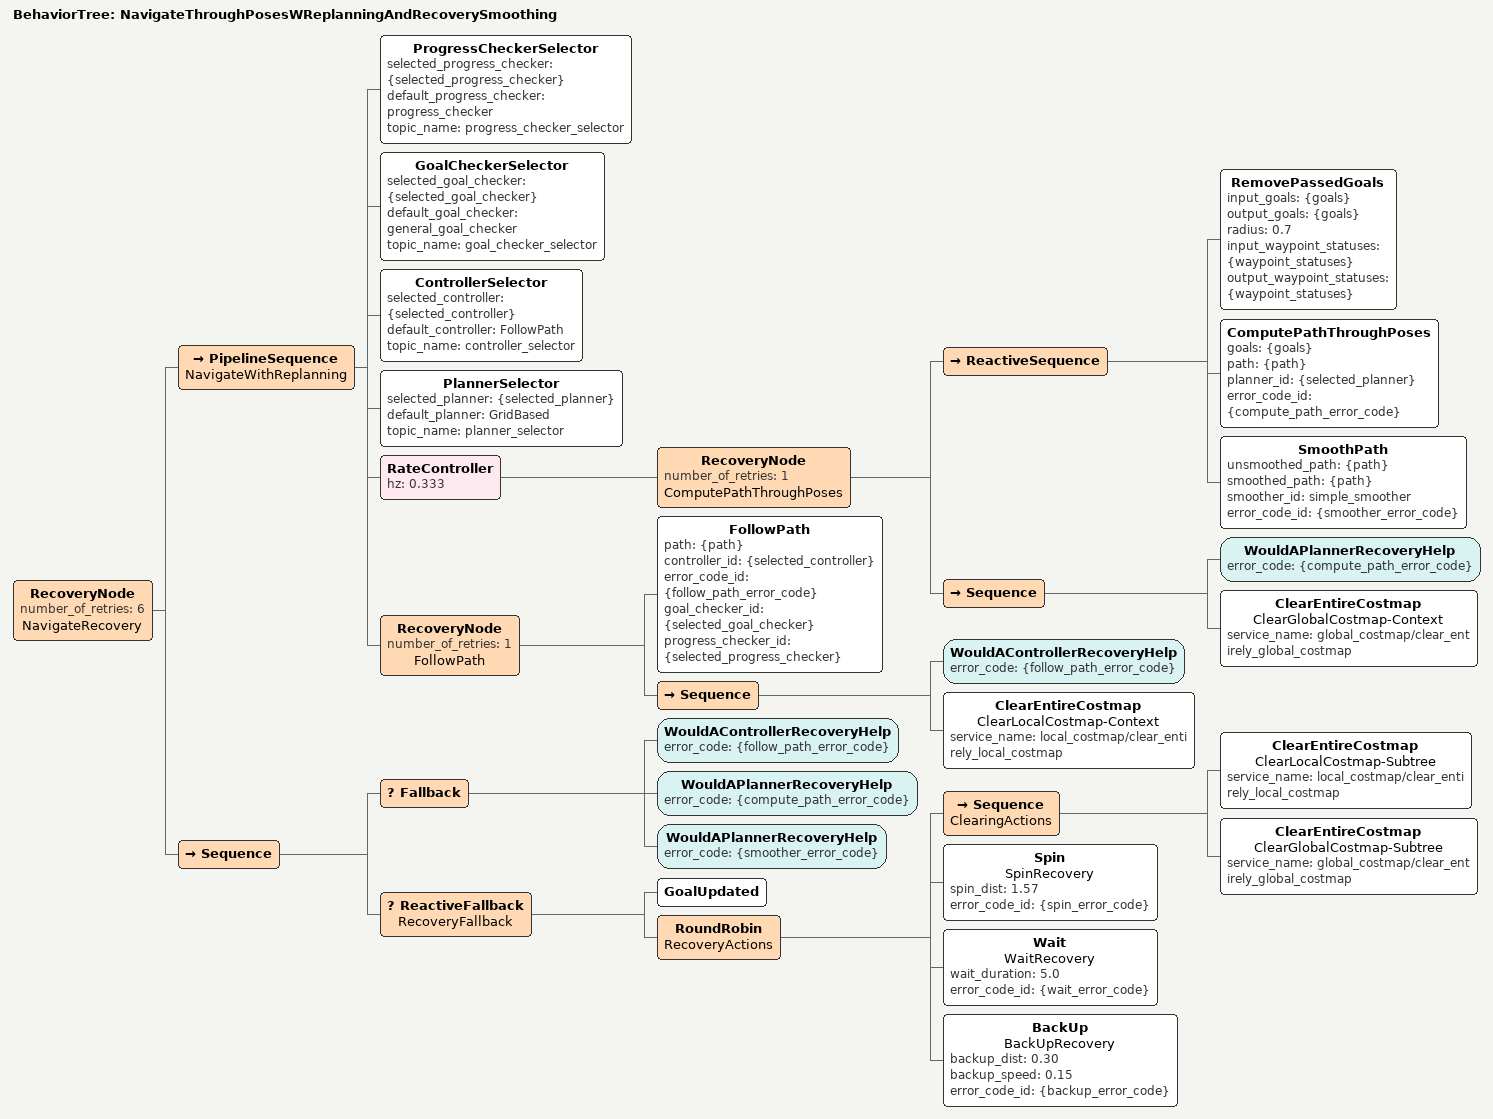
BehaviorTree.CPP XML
<root BTCPP_format="4" main_tree_to_execute="NavigateThroughPosesWReplanningAndRecoverySmoothing">
  <BehaviorTree ID="NavigateThroughPosesWReplanningAndRecoverySmoothing">
    <RecoveryNode number_of_retries="6" name="NavigateRecovery">
      <PipelineSequence name="NavigateWithReplanning">
        <ProgressCheckerSelector selected_progress_checker="{selected_progress_checker}" default_progress_checker="progress_checker" topic_name="progress_checker_selector"/>
        <GoalCheckerSelector selected_goal_checker="{selected_goal_checker}" default_goal_checker="general_goal_checker" topic_name="goal_checker_selector"/>
        <ControllerSelector selected_controller="{selected_controller}" default_controller="FollowPath" topic_name="controller_selector"/>
        <PlannerSelector selected_planner="{selected_planner}" default_planner="GridBased" topic_name="planner_selector"/>
        <RateController hz="0.333">
          <RecoveryNode number_of_retries="1" name="ComputePathThroughPoses">
            <ReactiveSequence>
              <RemovePassedGoals input_goals="{goals}" output_goals="{goals}" radius="0.7" input_waypoint_statuses="{waypoint_statuses}" output_waypoint_statuses="{waypoint_statuses}"/>
              <ComputePathThroughPoses goals="{goals}" path="{path}" planner_id="{selected_planner}" error_code_id="{compute_path_error_code}"/>
              <SmoothPath unsmoothed_path="{path}" smoothed_path="{path}" smoother_id="simple_smoother" error_code_id="{smoother_error_code}"/>
            </ReactiveSequence>
            <Sequence>
              <WouldAPlannerRecoveryHelp error_code="{compute_path_error_code}"/>
              <ClearEntireCostmap name="ClearGlobalCostmap-Context" service_name="global_costmap/clear_entirely_global_costmap"/>
            </Sequence>
          </RecoveryNode>
        </RateController>
        <RecoveryNode number_of_retries="1" name="FollowPath">
          <FollowPath path="{path}" controller_id="{selected_controller}" error_code_id="{follow_path_error_code}" goal_checker_id="{selected_goal_checker}" progress_checker_id="{selected_progress_checker}"/>
          <Sequence>
            <WouldAControllerRecoveryHelp error_code="{follow_path_error_code}"/>
            <ClearEntireCostmap name="ClearLocalCostmap-Context" service_name="local_costmap/clear_entirely_local_costmap"/>
          </Sequence>
        </RecoveryNode>
      </PipelineSequence>
      <Sequence>
        <Fallback>
          <WouldAControllerRecoveryHelp error_code="{follow_path_error_code}"/>
          <WouldAPlannerRecoveryHelp error_code="{compute_path_error_code}"/>
          <WouldAPlannerRecoveryHelp error_code="{smoother_error_code}"/>
        </Fallback>
        <ReactiveFallback name="RecoveryFallback">
          <GoalUpdated/>
          <RoundRobin name="RecoveryActions">
            <Sequence name="ClearingActions">
              <ClearEntireCostmap name="ClearLocalCostmap-Subtree" service_name="local_costmap/clear_entirely_local_costmap"/>
              <ClearEntireCostmap name="ClearGlobalCostmap-Subtree" service_name="global_costmap/clear_entirely_global_costmap"/>
            </Sequence>
            <Spin name="SpinRecovery" spin_dist="1.57" error_code_id="{spin_error_code}"/>
            <Wait name="WaitRecovery" wait_duration="5.0" error_code_id="{wait_error_code}"/>
            <BackUp name="BackUpRecovery" backup_dist="0.30" backup_speed="0.15" error_code_id="{backup_error_code}"/>
          </RoundRobin>
        </ReactiveFallback>
      </Sequence>
    </RecoveryNode>
  </BehaviorTree>
</root>
